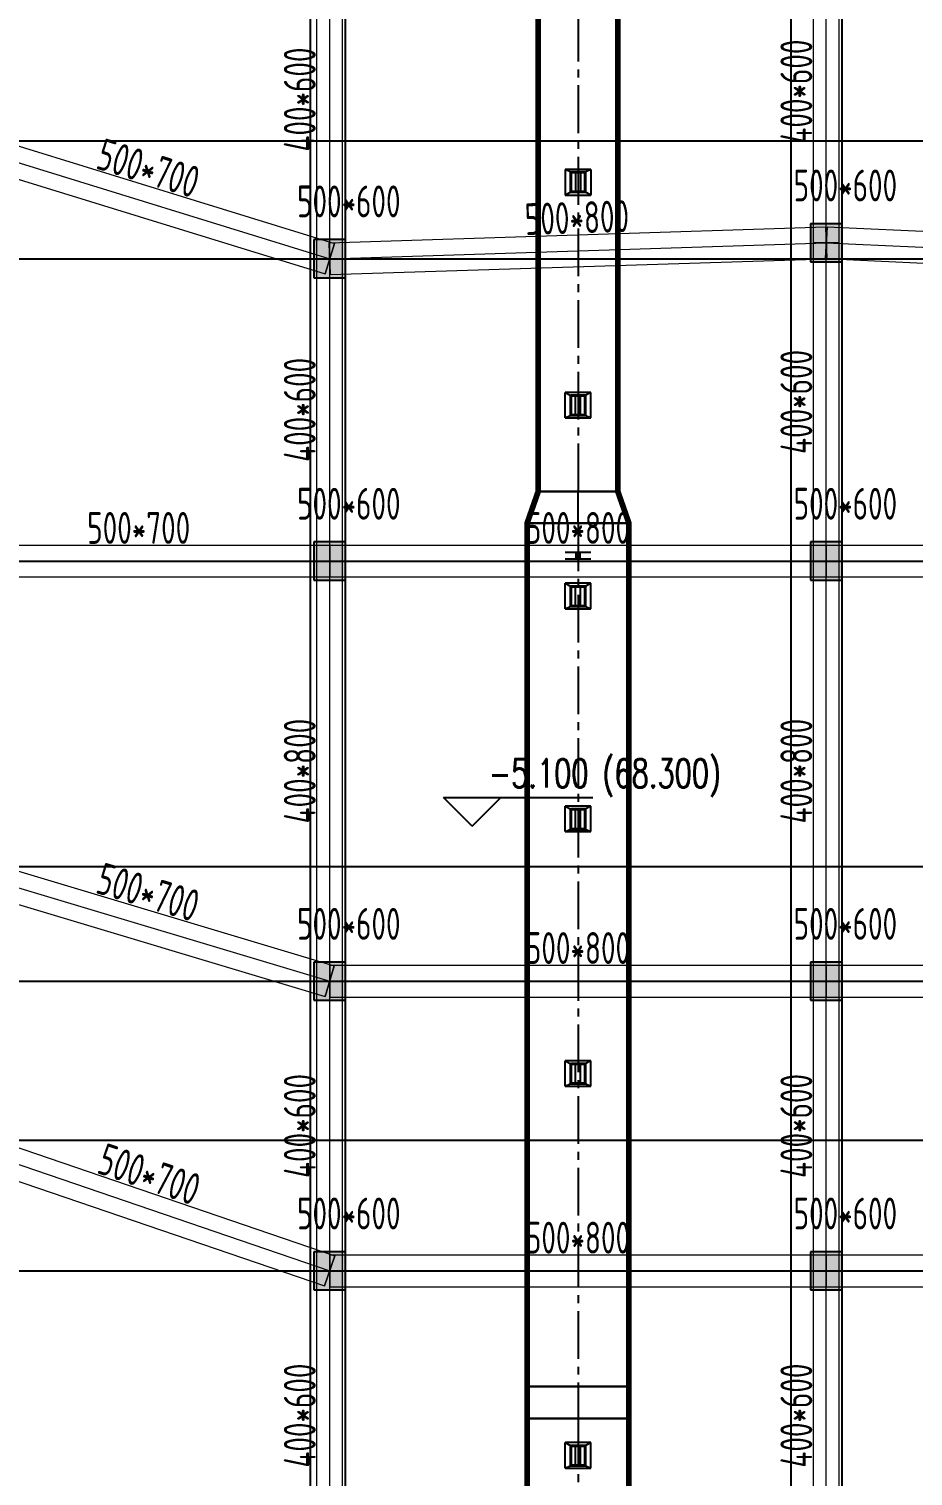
# Model space of a CAD drawing. Extents: x 369444 to 684549, y -549309 to 575337.
# Drawn here: x 446900 to 460787, y 371032 to 393766 of the extents above; entities that cross this region are included whole.
import ezdxf

# ---------------------------------------------------------------- set-up
doc = ezdxf.new("R2010")
doc.units = 0
doc.header["$LTSCALE"] = 1000
doc.header["$MEASUREMENT"] = 0
doc.linetypes.add('CENTER2', pattern=[1.125, 0.75, -0.125, 0.125, -0.125])
for name, color, linetype, lineweight, true_color in [('-1-0-1', 7, 'Continuous', 0, 0xc0c0c0), ('-1-1-2', 7, 'Continuous', 0, 0xc0c0c0), ('-2-0-1', 1, 'Continuous', 0, 0xff0000), ('-2-1-2', 9, 'Continuous', 0, 0x808080), ('11-6-1', 2, 'Continuous', 0, 0xffff00), ('11-6-2', 2, 'Continuous', 0, 0xffff00), ('11-6-5', 2, 'Continuous', 0, 0xffff00), ('12-6-1', 4, 'Continuous', 0, 0x00ffff), ('12-6-2', 4, 'Continuous', 0, 0x00ffff), ('12-6-5', 4, 'Continuous', 0, 0x00ffff)]:
    doc.layers.add(name, color=color, linetype=linetype, lineweight=lineweight, true_color=true_color)
for name, color, linetype in [('A-WALL-HATCH', 8, 'Continuous'), ('COLUMN', 9, 'Continuous'), ('DOTE', 1, 'Continuous'), ('DUCT-排烟中心线', 5, 'CENTER2'), ('DUCT-排烟法兰', 4, 'Continuous'), ('DUCT-排烟管', 2, 'Continuous'), ('DUCT-排烟管端线', 4, 'Continuous'), ('景观场地标高', 4, 'Continuous'), ('风管标注', 3, 'Continuous')]:
    doc.layers.add(name, color=color, linetype=linetype)
doc.styles.add('_TCH_DIM', font='SIMPLEX', dxfattribs={"bigfont": 'GBCBIG'})
doc.styles.add('yjkcad', font='yjkeng.shx', dxfattribs={"width": 0.7, "height": 250, "bigfont": 'yjkchn.shx'})

# ---------------------------------------------------------------- blocks, each defined once
blk = doc.blocks.new('N-风管')
at = {"color": 0}
for p, q in [((38489291369.960587, 3905485990.368485, 2600), (38489291281.071709, 3905486030.368485, 2600)), ((38489291281.071709, 3905486030.368485, 2600), (38489291281.071709, 3905485630.368485, 2600)), ((38489291681.071709, 3905486030.368485, 2600), (38489291281.071709, 3905486030.368485, 2600)), ((38489291444.034668, 3905485990.368485, 2600), (38489291444.034668, 3905485678.368485, 2600)), ((38489291518.108749, 3905485990.368485, 2600), (38489291518.108749, 3905485678.368485, 2600)), ((38489291681.071709, 3905486030.368485, 2600), (38489291592.182823, 3905485990.368485, 2600)), ((38489291281.071709, 3905485630.368485, 2600), (38489291369.960587, 3905485678.368485, 2600)), ((38489291681.071709, 3905485630.368485, 2600), (38489291592.182823, 3905485678.368485, 2600)), ((38489291281.071709, 3905485630.368485, 2600), (38489291681.071709, 3905485630.368485, 2600)), ((38489291681.071709, 3905482530.487504, 2600), (38489291281.071709, 3905482530.487504, 2600)), ((38489291281.071709, 3905482530.487504, 2600), (38489291369.960587, 3905482482.487504, 2600)), ((38489291681.071709, 3905482530.487504, 2600), (38489291592.182823, 3905482482.487504, 2600)), ((38489291681.071709, 3905482130.487504, 2600), (38489291681.071709, 3905482530.487504, 2600)), ((38489291444.034668, 3905482170.487504, 2600), (38489291444.034668, 3905482482.487504, 2600)), ((38489291518.108749, 3905482170.487504, 2600), (38489291518.108749, 3905482482.487504, 2600)), ((38489291281.071709, 3905482130.487504, 2600), (38489291369.960587, 3905482170.487504, 2600)), ((38489291281.071709, 3905482130.487504, 2600), (38489291681.071709, 3905482130.487504, 2600)), ((38489291592.182823, 3905482170.487504, 2600), (38489291681.071709, 3905482130.487504, 2600)), ((38489291681.071709, 3905479530.487504, 2600), (38489291281.071709, 3905479530.487504, 2600)), ((38489291281.071709, 3905479530.487504, 2600), (38489291369.960587, 3905479482.487504, 2600)), ((38489291444.034668, 3905479170.487504, 2600), (38489291444.034668, 3905479482.487504, 2600)), ((38489291518.108749, 3905479170.487504, 2600), (38489291518.108749, 3905479482.487504, 2600)), ((38489291681.071709, 3905479530.487504, 2600), (38489291592.182823, 3905479482.487504, 2600)), ((38489291681.071709, 3905479130.487504, 2600), (38489291681.071709, 3905479530.487504, 2600)), ((38489291281.071709, 3905479130.487504, 2600), (38489291369.960587, 3905479170.487504, 2600)), ((38489291281.071709, 3905479130.487504, 2600), (38489291681.071709, 3905479130.487504, 2600)), ((38489291592.182823, 3905479170.487504, 2600), (38489291681.071709, 3905479130.487504, 2600)), ((38489291681.071709, 3905476030.487504, 2600), (38489291281.071709, 3905476030.487504, 2600)), ((38489291281.071709, 3905476030.487504, 2600), (38489291369.960587, 3905475982.487504, 2600)), ((38489291444.034668, 3905475670.487504, 2600), (38489291444.034668, 3905475982.487504, 2600)), ((38489291518.108749, 3905475670.487504, 2600), (38489291518.108749, 3905475982.487504, 2600)), ((38489291681.071709, 3905476030.487504, 2600), (38489291592.182823, 3905475982.487504, 2600)), ((38489291681.071709, 3905475630.487504, 2600), (38489291681.071709, 3905476030.487504, 2600)), ((38489291281.071709, 3905475630.487504, 2600), (38489291369.960587, 3905475670.487504, 2600)), ((38489291592.182823, 3905475670.487504, 2600), (38489291681.071709, 3905475630.487504, 2600)), ((38489291281.071709, 3905475630.487504, 2600), (38489291681.071709, 3905475630.487504, 2600)), ((38489291681.071709, 3905472030.487504, 2600), (38489291281.071709, 3905472030.487504, 2600)), ((38489291281.071709, 3905472030.487504, 2600), (38489291369.960587, 3905471982.487504, 2600)), ((38489291444.034668, 3905471670.487504, 2600), (38489291444.034668, 3905471982.487504, 2600)), ((38489291518.108749, 3905471670.487504, 2600), (38489291518.108749, 3905471982.487504, 2600)), ((38489291681.071709, 3905472030.487504, 2600), (38489291592.182823, 3905471982.487504, 2600)), ((38489291681.071709, 3905471630.487504, 2600), (38489291681.071709, 3905472030.487504, 2600)), ((38489291281.071709, 3905471630.487504, 2600), (38489291369.960587, 3905471670.487504, 2600)), ((38489291281.071709, 3905471630.487504, 2600), (38489291681.071709, 3905471630.487504, 2600)), ((38489291592.182823, 3905471670.487504, 2600), (38489291681.071709, 3905471630.487504, 2600)), ((38489291681.071709, 3905466030.618937, 2600), (38489291281.071709, 3905466030.618937, 2600)), ((38489291281.071709, 3905466030.618937, 2600), (38489291369.960587, 3905465982.618937, 2600)), ((38489291444.034668, 3905465670.618937, 2600), (38489291444.034668, 3905465982.618937, 2600)), ((38489291518.108749, 3905465670.618937, 2600), (38489291518.108749, 3905465982.618937, 2600)), ((38489291681.071709, 3905466030.618937, 2600), (38489291592.182823, 3905465982.618937, 2600)), ((38489291681.071709, 3905465630.618937, 2600), (38489291681.071709, 3905466030.618937, 2600)), ((38489291281.071709, 3905465630.618937, 2600), (38489291369.960587, 3905465670.618937, 2600)), ((38489291592.182823, 3905465670.618937, 2600), (38489291681.071709, 3905465630.618937, 2600)), ((38489291281.071709, 3905465630.618937, 2600), (38489291681.071709, 3905465630.618937, 2600))]:
    blk.add_line(p, q, dxfattribs=at)
at = {"color": 0, "lineweight": 40}
for p, q in [((38489291592.182823, 3905485990.368485, 2600), (38489291369.960587, 3905485990.368485, 2600)), ((38489291369.960587, 3905485678.368485, 2600), (38489291369.960587, 3905485990.368485, 2600)), ((38489291592.182823, 3905485678.368485, 2600), (38489291592.182823, 3905485990.368485, 2600)), ((38489291369.960587, 3905485678.368485, 2600), (38489291592.182823, 3905485678.368485, 2600)), ((38489291592.182823, 3905482482.487504, 2600), (38489291369.960587, 3905482482.487504, 2600)), ((38489291369.960587, 3905482482.487504, 2600), (38489291369.960587, 3905482170.487504, 2600)), ((38489291592.182823, 3905482482.487504, 2600), (38489291592.182823, 3905482170.487504, 2600)), ((38489291369.960587, 3905482170.487504, 2600), (38489291592.182823, 3905482170.487504, 2600)), ((38489291592.182823, 3905479482.487504, 2600), (38489291369.960587, 3905479482.487504, 2600)), ((38489291369.960587, 3905479482.487504, 2600), (38489291369.960587, 3905479170.487504, 2600)), ((38489291592.182823, 3905479482.487504, 2600), (38489291592.182823, 3905479170.487504, 2600)), ((38489291369.960587, 3905479170.487504, 2600), (38489291592.182823, 3905479170.487504, 2600)), ((38489291592.182823, 3905475982.487504, 2600), (38489291369.960587, 3905475982.487504, 2600)), ((38489291369.960587, 3905475982.487504, 2600), (38489291369.960587, 3905475670.487504, 2600)), ((38489291592.182823, 3905475982.487504, 2600), (38489291592.182823, 3905475670.487504, 2600)), ((38489291369.960587, 3905475670.487504, 2600), (38489291592.182823, 3905475670.487504, 2600)), ((38489291592.182823, 3905471982.487504, 2600), (38489291369.960587, 3905471982.487504, 2600)), ((38489291369.960587, 3905471982.487504, 2600), (38489291369.960587, 3905471670.487504, 2600)), ((38489291592.182823, 3905471982.487504, 2600), (38489291592.182823, 3905471670.487504, 2600)), ((38489291369.960587, 3905471670.487504, 2600), (38489291592.182823, 3905471670.487504, 2600)), ((38489291592.182823, 3905465982.618937, 2600), (38489291369.960587, 3905465982.618937, 2600)), ((38489291369.960587, 3905465982.618937, 2600), (38489291369.960587, 3905465670.618937, 2600)), ((38489291592.182823, 3905465982.618937, 2600), (38489291592.182823, 3905465670.618937, 2600)), ((38489291369.960587, 3905465670.618937, 2600), (38489291592.182823, 3905465670.618937, 2600))]:
    blk.add_line(p, q, dxfattribs=at)
at = {"color": 0, "linetype": 'Continuous'}
for p, q in [((38489291681.071709, 3905486030.368485, 2600), (38489291681.071709, 3905485630.368485, 2600)), ((38489291281.071709, 3905482130.487504, 2600), (38489291281.071709, 3905482530.487504, 2600)), ((38489291281.071709, 3905479130.487504, 2600), (38489291281.071709, 3905479530.487504, 2600)), ((38489291281.071709, 3905475630.487504, 2600), (38489291281.071709, 3905476030.487504, 2600)), ((38489291281.071709, 3905471630.487504, 2600), (38489291281.071709, 3905472030.487504, 2600)), ((38489291281.071709, 3905465630.618937, 2600), (38489291281.071709, 3905466030.618937, 2600))]:
    blk.add_line(p, q, dxfattribs=at)
at = {"layer": 'DUCT-排烟中心线', "color": 0}
for p, q in [((38489291481.071709, 3905489603.795439), (38489291481.071693, 3905480973.665909)), ((38489291481.071709, 3905480473.465912), (38489291481.071693, 3905480973.465912)), ((38489291481.072006, 3905480473.365906), (38489291481.072006, 3905466912.5)), ((38489291481.072006, 3905480014.700023), (38489291481.072006, 3905479914.7)), ((38489291481.072006, 3905466912.3), (38489291481.072006, 3905466412.3)), ((38489291481.072006, 3905466412.1), (38489291481.072006, 3905452445.2))]:
    blk.add_line(p, q, dxfattribs=at)
at = {"layer": 'DUCT-排烟法兰', "color": 0}
for p, q in [((38489290826.071693, 3905480973.565911), (38489292136.071693, 3905480973.565911)), ((38489292321.071709, 3905480473.365906), (38489290641.071709, 3905480473.365906)), ((38489291681.072006, 3905480014.800023), (38489291281.072006, 3905480014.800023)), ((38489291281.072006, 3905479914.6), (38489291681.072006, 3905479914.6)), ((38489292321.072006, 3905466912.4), (38489290641.072006, 3905466912.4)), ((38489290641.072006, 3905466412.2), (38489292321.072006, 3905466412.2))]:
    blk.add_line(p, q, dxfattribs=at)
at = {"layer": 'DUCT-排烟管', "color": 0, "const_width": 90}
for points in [[(38489290856.071709, 3905489603.79544), (38489290856.071693, 3905480973.66591)], [(38489292106.071693, 3905480973.665908), (38489292106.071709, 3905489603.795438)], [(38489290681.071709, 3905480473.465891), (38489290856.071693, 3905480973.465896)], [(38489292281.071709, 3905480473.465933), (38489292106.071693, 3905480973.465929)], [(38489290681.072006, 3905480473.365906), (38489290681.072006, 3905466912.5)], [(38489292281.072006, 3905466912.5), (38489292281.072006, 3905480473.365906)], [(38489291481.072006, 3905480014.700023), (38489291481.072006, 3905479914.7)], [(38489291481.072006, 3905480014.700023), (38489291481.072006, 3905479914.7)], [(38489290681.072006, 3905466912.3), (38489290681.072006, 3905466412.3)], [(38489292281.072006, 3905466912.3), (38489292281.072006, 3905466412.3)], [(38489290681.072006, 3905466412.1), (38489290681.072006, 3905452445.2)], [(38489292281.072006, 3905452445.2), (38489292281.072006, 3905466412.1)]]:
    blk.add_lwpolyline(points, dxfattribs=at)
at = {"layer": 'DUCT-排烟管端线', "color": 0}
for p, q in [((38489290856.071693, 3905480973.66591), (38489292106.071693, 3905480973.665908)), ((38489292106.071693, 3905480973.465929), (38489290856.071693, 3905480973.465896)), ((38489290681.071709, 3905480473.465891), (38489292281.071709, 3905480473.465933)), ((38489292281.072006, 3905480473.365906), (38489290681.072006, 3905480473.365906)), ((38489290681.072006, 3905466912.5), (38489292281.072006, 3905466912.5)), ((38489292281.072006, 3905466912.3), (38489290681.072006, 3905466912.3)), ((38489290681.072006, 3905466412.3), (38489292281.072006, 3905466412.3)), ((38489292281.072006, 3905466412.1), (38489290681.072006, 3905466412.1))]:
    blk.add_line(p, q, dxfattribs=at)

msp = doc.modelspace()

# ---------------------------------------------------------------- hatches: boundary and pattern name
at = {"layer": 'A-WALL-HATCH'}
for points in [[(459674.7, 390106.6), (459674.7, 390706.6), (459174.7, 390706.6), (459174.7, 390106.6)], [(451874.7, 389856.6), (451874.7, 390456.6), (451374.7, 390456.6), (451374.7, 389856.6)], [(451874.7, 385106.6), (451874.7, 385706.6), (451374.7, 385706.6), (451374.7, 385106.6)], [(459674.7, 385106.6), (459674.7, 385706.6), (459174.7, 385706.6), (459174.7, 385106.6)], [(451874.7, 378506.6), (451874.7, 379106.6), (451374.7, 379106.6), (451374.7, 378506.6)], [(459674.7, 378506.6), (459674.7, 379106.6), (459174.7, 379106.6), (459174.7, 378506.6)], [(451874.7, 373956.6), (451874.7, 374556.6), (451374.7, 374556.6), (451374.7, 373956.6)], [(459674.7, 373956.6), (459674.7, 374556.6), (459174.7, 374556.6), (459174.7, 373956.6)]]:
    msp.add_hatch(color=256, dxfattribs=at).paths.add_polyline_path(points)

# ---------------------------------------------------------------- linework, layer by layer
at = {"layer": '-1-0-1', "color": 0}
for p in [(459424.3, 390407.1, -3600), (451624.3, 390157.1, -3600), (451624.3, 385407.1, -3600), (459424.3, 385407.1, -3600), (451624.3, 378807.1, -3600), (459424.3, 378807.1, -3600), (451624.3, 374257.1, -3600), (459424.3, 374257.1, -3600)]:
    msp.add_point(p, dxfattribs=at)
at = {"layer": '-1-1-2', "color": 0}
for p, q in [((459424.3, 390407.1, -3600), (459424.3, 390407.1)), ((451624.3, 390157.1, -3600), (451624.3, 390157.1)), ((451624.3, 385407.1, -3600), (451624.3, 385407.1)), ((459424.3, 385407.1, -3600), (459424.3, 385407.1)), ((451624.3, 378807.1, -3600), (451624.3, 378807.1)), ((459424.3, 378807.1, -3600), (459424.3, 378807.1)), ((451624.3, 374257.1, -3600), (451624.3, 374257.1)), ((459424.3, 374257.1, -3600), (459424.3, 374257.1))]:
    msp.add_line(p, q, dxfattribs=at)
at = {"layer": '-2-0-1', "color": 0}
for p, q in [((451624.3, 390157.1, -3600), (451624.3, 395157.1, -3600)), ((459424.3, 390407.1, -3600), (459424.3, 395157.1, -3600)), ((445624.3, 392007.1, -3600), (451624.3, 390157.1, -3600)), ((451624.3, 390157.1, -3600), (459424.3, 390407.1, -3600)), ((459424.3, 385407.1, -3600), (459424.3, 390407.1, -3600)), ((459424.3, 390407.1, -3600), (464824.3, 390157.1, -3600)), ((451624.3, 385407.1, -3600), (451624.3, 390157.1, -3600)), ((445624.3, 385407.1, -3600), (451624.3, 385407.1, -3600)), ((451624.3, 385407.1, -3600), (459424.3, 385407.1, -3600)), ((451624.3, 378807.1, -3600), (451624.3, 385407.1, -3600)), ((459424.3, 378807.1, -3600), (459424.3, 385407.1, -3600)), ((459424.3, 385407.1, -3600), (464824.3, 385407.1, -3600)), ((445624.3, 380607.1, -3600), (451624.3, 378807.1, -3600)), ((451624.3, 378807.1, -3600), (459424.3, 378807.1, -3600)), ((451624.3, 374257.1, -3600), (451624.3, 378807.1, -3600)), ((459424.3, 374257.1, -3600), (459424.3, 378807.1, -3600)), ((459424.3, 378807.1, -3600), (464824.3, 378807.1, -3600)), ((445624.3, 376307.1, -3600), (451624.3, 374257.1, -3600)), ((451624.3, 374257.1, -3600), (459424.3, 374257.1, -3600)), ((451624.3, 369707.1, -3600), (451624.3, 374257.1, -3600)), ((459424.3, 369707.1, -3600), (459424.3, 374257.1, -3600)), ((459424.3, 374257.1, -3600), (464824.3, 374257.1, -3600))]:
    msp.add_line(p, q, dxfattribs=at)
at = {"layer": '-2-1-2', "color": 0}
for p, q in [((451624.3, 390157.1), (451624.3, 395157.1)), ((459424.3, 390407.1), (459424.3, 395157.1)), ((445624.3, 392007.1), (451624.3, 390157.1)), ((451624.3, 390157.1), (459424.3, 390407.1)), ((459424.3, 385407.1), (459424.3, 390407.1)), ((459424.3, 390407.1), (464824.3, 390157.1)), ((451624.3, 385407.1), (451624.3, 390157.1)), ((445624.3, 385407.1), (451624.3, 385407.1)), ((451624.3, 385407.1), (459424.3, 385407.1)), ((451624.3, 378807.1), (451624.3, 385407.1)), ((459424.3, 378807.1), (459424.3, 385407.1)), ((459424.3, 385407.1), (464824.3, 385407.1)), ((445624.3, 380607.1), (451624.3, 378807.1)), ((451624.3, 378807.1), (459424.3, 378807.1)), ((451624.3, 374257.1), (451624.3, 378807.1)), ((459424.3, 374257.1), (459424.3, 378807.1)), ((459424.3, 378807.1), (464824.3, 378807.1)), ((445624.3, 376307.1), (451624.3, 374257.1)), ((451624.3, 374257.1), (459424.3, 374257.1)), ((451624.3, 369707.1), (451624.3, 374257.1)), ((459424.3, 369707.1), (459424.3, 374257.1)), ((459424.3, 374257.1), (464824.3, 374257.1))]:
    msp.add_line(p, q, dxfattribs=at)
at = {"layer": '11-6-1', "color": 0}
for p, q in [((459174.3, 390707.1), (459174.3, 390107.1)), ((459674.3, 390707.1), (459174.3, 390707.1)), ((459174.3, 390707.1, -3600), (459174.3, 390107.1, -3600)), ((459674.3, 390707.1, -3600), (459174.3, 390707.1, -3600)), ((459174.3, 390707.1, -3600), (459174.3, 390707.1)), ((459674.3, 390107.1), (459674.3, 390707.1)), ((459674.3, 390107.1, -3600), (459674.3, 390707.1, -3600)), ((459674.3, 390707.1, -3600), (459674.3, 390707.1)), ((451374.3, 390457.1), (451374.3, 389857.1)), ((451874.3, 390457.1), (451374.3, 390457.1)), ((451374.3, 390457.1, -3600), (451374.3, 389857.1, -3600)), ((451874.3, 390457.1, -3600), (451374.3, 390457.1, -3600)), ((451374.3, 390457.1, -3600), (451374.3, 390457.1)), ((451874.3, 389857.1), (451874.3, 390457.1)), ((451874.3, 389857.1, -3600), (451874.3, 390457.1, -3600)), ((451874.3, 390457.1, -3600), (451874.3, 390457.1)), ((459174.3, 390107.1), (459674.3, 390107.1)), ((459174.3, 390107.1, -3600), (459674.3, 390107.1, -3600)), ((459174.3, 390107.1, -3600), (459174.3, 390107.1)), ((459674.3, 390107.1, -3600), (459674.3, 390107.1)), ((451374.3, 389857.1), (451874.3, 389857.1)), ((451374.3, 389857.1, -3600), (451874.3, 389857.1, -3600)), ((451374.3, 389857.1, -3600), (451374.3, 389857.1)), ((451874.3, 389857.1, -3600), (451874.3, 389857.1)), ((451374.3, 385707.1), (451374.3, 385107.1)), ((451874.3, 385707.1), (451374.3, 385707.1)), ((451374.3, 385707.1, -3600), (451374.3, 385107.1, -3600)), ((451874.3, 385707.1, -3600), (451374.3, 385707.1, -3600)), ((451374.3, 385707.1, -3600), (451374.3, 385707.1)), ((451874.3, 385107.1), (451874.3, 385707.1)), ((451874.3, 385107.1, -3600), (451874.3, 385707.1, -3600)), ((451874.3, 385707.1, -3600), (451874.3, 385707.1)), ((459174.3, 385707.1), (459174.3, 385107.1)), ((459674.3, 385707.1), (459174.3, 385707.1)), ((459174.3, 385707.1, -3600), (459174.3, 385107.1, -3600)), ((459674.3, 385707.1, -3600), (459174.3, 385707.1, -3600)), ((459174.3, 385707.1, -3600), (459174.3, 385707.1)), ((459674.3, 385107.1), (459674.3, 385707.1)), ((459674.3, 385107.1, -3600), (459674.3, 385707.1, -3600)), ((459674.3, 385707.1, -3600), (459674.3, 385707.1)), ((451374.3, 385107.1), (451874.3, 385107.1)), ((451374.3, 385107.1, -3600), (451874.3, 385107.1, -3600)), ((451374.3, 385107.1, -3600), (451374.3, 385107.1)), ((451874.3, 385107.1, -3600), (451874.3, 385107.1)), ((459174.3, 385107.1), (459674.3, 385107.1)), ((459174.3, 385107.1, -3600), (459674.3, 385107.1, -3600)), ((459174.3, 385107.1, -3600), (459174.3, 385107.1)), ((459674.3, 385107.1, -3600), (459674.3, 385107.1)), ((451374.3, 379107.1), (451374.3, 378507.1)), ((451874.3, 379107.1), (451374.3, 379107.1)), ((451374.3, 379107.1, -3600), (451374.3, 378507.1, -3600)), ((451874.3, 379107.1, -3600), (451374.3, 379107.1, -3600)), ((451374.3, 379107.1, -3600), (451374.3, 379107.1)), ((451874.3, 378507.1), (451874.3, 379107.1)), ((451874.3, 378507.1, -3600), (451874.3, 379107.1, -3600)), ((451874.3, 379107.1, -3600), (451874.3, 379107.1)), ((459174.3, 379107.1), (459174.3, 378507.1)), ((459674.3, 379107.1), (459174.3, 379107.1)), ((459174.3, 379107.1, -3600), (459174.3, 378507.1, -3600)), ((459674.3, 379107.1, -3600), (459174.3, 379107.1, -3600)), ((459174.3, 379107.1, -3600), (459174.3, 379107.1)), ((459674.3, 378507.1), (459674.3, 379107.1)), ((459674.3, 378507.1, -3600), (459674.3, 379107.1, -3600)), ((459674.3, 379107.1, -3600), (459674.3, 379107.1)), ((451374.3, 378507.1), (451874.3, 378507.1)), ((451374.3, 378507.1, -3600), (451874.3, 378507.1, -3600)), ((451374.3, 378507.1, -3600), (451374.3, 378507.1)), ((451874.3, 378507.1, -3600), (451874.3, 378507.1)), ((459174.3, 378507.1), (459674.3, 378507.1)), ((459174.3, 378507.1, -3600), (459674.3, 378507.1, -3600)), ((459174.3, 378507.1, -3600), (459174.3, 378507.1)), ((459674.3, 378507.1, -3600), (459674.3, 378507.1)), ((451374.3, 374557.1), (451374.3, 373957.1)), ((451874.3, 374557.1), (451374.3, 374557.1)), ((451374.3, 374557.1, -3600), (451374.3, 373957.1, -3600)), ((451874.3, 374557.1, -3600), (451374.3, 374557.1, -3600)), ((451374.3, 374557.1, -3600), (451374.3, 374557.1)), ((451874.3, 373957.1), (451874.3, 374557.1)), ((451874.3, 373957.1, -3600), (451874.3, 374557.1, -3600)), ((451874.3, 374557.1, -3600), (451874.3, 374557.1)), ((459174.3, 374557.1), (459174.3, 373957.1)), ((459674.3, 374557.1), (459174.3, 374557.1)), ((459174.3, 374557.1, -3600), (459174.3, 373957.1, -3600)), ((459674.3, 374557.1, -3600), (459174.3, 374557.1, -3600)), ((459174.3, 374557.1, -3600), (459174.3, 374557.1)), ((459674.3, 373957.1), (459674.3, 374557.1)), ((459674.3, 373957.1, -3600), (459674.3, 374557.1, -3600)), ((459674.3, 374557.1, -3600), (459674.3, 374557.1)), ((451374.3, 373957.1), (451874.3, 373957.1)), ((451374.3, 373957.1, -3600), (451874.3, 373957.1, -3600)), ((451374.3, 373957.1, -3600), (451374.3, 373957.1)), ((451874.3, 373957.1, -3600), (451874.3, 373957.1)), ((459174.3, 373957.1), (459674.3, 373957.1)), ((459174.3, 373957.1, -3600), (459674.3, 373957.1, -3600)), ((459174.3, 373957.1, -3600), (459174.3, 373957.1)), ((459674.3, 373957.1, -3600), (459674.3, 373957.1))]:
    msp.add_line(p, q, dxfattribs=at)
at = {"layer": '11-6-2', "color": 0}
for p, q in [((459424.3, 390407.1, -3600), (459424.3, 390407.1)), ((451624.3, 390157.1, -3600), (451624.3, 390157.1)), ((451624.3, 385407.1, -3600), (451624.3, 385407.1)), ((459424.3, 385407.1, -3600), (459424.3, 385407.1)), ((451624.3, 378807.1, -3600), (451624.3, 378807.1)), ((459424.3, 378807.1, -3600), (459424.3, 378807.1)), ((451624.3, 374257.1, -3600), (451624.3, 374257.1)), ((459424.3, 374257.1, -3600), (459424.3, 374257.1))]:
    msp.add_line(p, q, dxfattribs=at)
at = {"layer": '12-6-1', "color": 0}
for p, q in [((451424.3, 390157.1, -5100), (451424.3, 395157.1, -5100)), ((451424.3, 390157.1, -5700), (451424.3, 395157.1, -5700)), ((451824.3, 390157.1, -5100), (451824.3, 395157.1, -5100)), ((451824.3, 390157.1, -5700), (451824.3, 395157.1, -5700)), ((459224.3, 390407.1, -5100), (459224.3, 395157.1, -5100)), ((459224.3, 390407.1, -5700), (459224.3, 395157.1, -5700)), ((459624.3, 390407.1, -5100), (459624.3, 395157.1, -5100)), ((459624.3, 390407.1, -5700), (459624.3, 395157.1, -5700)), ((445698, 392246), (451698, 390396)), ((445698, 392246, -700), (451698, 390396, -700)), ((445550.7, 391768.2), (451550.7, 389918.2)), ((445550.7, 391768.2, -700), (451550.7, 389918.2, -700)), ((451616.3, 390406.9), (459416.3, 390656.9)), ((451616.3, 390406.9, -800), (459416.3, 390656.9, -800)), ((459435.9, 390656.8), (459412.8, 390157.3)), ((459412.8, 390157.3, -700), (459435.9, 390656.8, -700)), ((459416.3, 390656.9), (459432.3, 390157.2)), ((459416.3, 390656.9, -800), (459416.3, 390656.9)), ((459432.3, 390157.2, -800), (459416.3, 390656.9, -800)), ((459435.9, 390656.8, -700), (459435.9, 390656.8)), ((459435.9, 390656.8), (464835.9, 390406.8)), ((459435.9, 390656.8, -700), (464835.9, 390406.8, -700)), ((451698, 390396), (451550.7, 389918.2)), ((451550.7, 389918.2, -700), (451698, 390396, -700)), ((451616.3, 390406.9), (451632.3, 389907.2)), ((451616.3, 390406.9, -800), (451616.3, 390406.9)), ((451632.3, 389907.2, -800), (451616.3, 390406.9, -800)), ((451698, 390396, -700), (451698, 390396)), ((459224.3, 390407.1, -5100), (459624.3, 390407.1, -5100)), ((459224.3, 390407.1, -5700), (459224.3, 390407.1, -5100)), ((459624.3, 390407.1, -5700), (459224.3, 390407.1, -5700)), ((459224.3, 385407.1, -5100), (459224.3, 390407.1, -5100)), ((459224.3, 385407.1, -5700), (459224.3, 390407.1, -5700)), ((459224.3, 390407.1, -5100), (459624.3, 390407.1, -5100)), ((459224.3, 390407.1, -5700), (459224.3, 390407.1, -5100)), ((459624.3, 390407.1, -5700), (459224.3, 390407.1, -5700)), ((459624.3, 390407.1, -5100), (459624.3, 390407.1, -5700)), ((459624.3, 385407.1, -5100), (459624.3, 390407.1, -5100)), ((459624.3, 385407.1, -5700), (459624.3, 390407.1, -5700)), ((459624.3, 390407.1, -5100), (459624.3, 390407.1, -5700)), ((451424.3, 390157.1, -5100), (451824.3, 390157.1, -5100)), ((451424.3, 390157.1, -5700), (451424.3, 390157.1, -5100)), ((451824.3, 390157.1, -5700), (451424.3, 390157.1, -5700)), ((451424.3, 385407.1, -5100), (451424.3, 390157.1, -5100)), ((451424.3, 385407.1, -5700), (451424.3, 390157.1, -5700)), ((451424.3, 390157.1, -5100), (451824.3, 390157.1, -5100)), ((451424.3, 390157.1, -5700), (451424.3, 390157.1, -5100)), ((451824.3, 390157.1, -5700), (451424.3, 390157.1, -5700)), ((451632.3, 389907.2), (459432.3, 390157.2)), ((451632.3, 389907.2, -800), (459432.3, 390157.2, -800)), ((451824.3, 390157.1, -5100), (451824.3, 390157.1, -5700)), ((451824.3, 385407.1, -5100), (451824.3, 390157.1, -5100)), ((451824.3, 385407.1, -5700), (451824.3, 390157.1, -5700)), ((451824.3, 390157.1, -5100), (451824.3, 390157.1, -5700)), ((459412.8, 390157.3), (459412.8, 390157.3, -700)), ((459412.8, 390157.3), (464812.8, 389907.3)), ((459412.8, 390157.3, -700), (464812.8, 389907.3, -700)), ((459432.3, 390157.2), (459432.3, 390157.2, -800)), ((451550.7, 389918.2), (451550.7, 389918.2, -700)), ((451632.3, 389907.2), (451632.3, 389907.2, -800)), ((445624.3, 385657.1), (451624.3, 385657.1)), ((445624.3, 385657.1, -700), (451624.3, 385657.1, -700)), ((451624.3, 385657.1), (451624.3, 385157.1)), ((451624.3, 385657.1, -800), (451624.3, 385657.1)), ((451624.3, 385157.1, -800), (451624.3, 385657.1, -800)), ((451624.3, 385657.1), (459424.3, 385657.1)), ((451624.3, 385657.1, -800), (459424.3, 385657.1, -800)), ((451624.3, 385657.1), (451624.3, 385157.1)), ((451624.3, 385657.1, -700), (451624.3, 385657.1)), ((451624.3, 385157.1, -700), (451624.3, 385657.1, -700)), ((459424.3, 385657.1), (459424.3, 385157.1)), ((459424.3, 385657.1, -800), (459424.3, 385657.1)), ((459424.3, 385157.1, -800), (459424.3, 385657.1, -800)), ((459424.3, 385657.1), (459424.3, 385157.1)), ((459424.3, 385657.1, -700), (459424.3, 385657.1)), ((459424.3, 385157.1, -700), (459424.3, 385657.1, -700)), ((459424.3, 385657.1), (464824.3, 385657.1)), ((459424.3, 385657.1, -700), (464824.3, 385657.1, -700)), ((451424.3, 385407.1, -5100), (451824.3, 385407.1, -5100)), ((451424.3, 385407.1, -5700), (451424.3, 385407.1, -5100)), ((451824.3, 385407.1, -5700), (451424.3, 385407.1, -5700)), ((451424.3, 385407.1, -5100), (451824.3, 385407.1, -5100)), ((451424.3, 385407.1, -5900), (451424.3, 385407.1, -5100)), ((451824.3, 385407.1, -5900), (451424.3, 385407.1, -5900)), ((451424.3, 378807.1, -5100), (451424.3, 385407.1, -5100)), ((451424.3, 378807.1, -5900), (451424.3, 385407.1, -5900)), ((451824.3, 385407.1, -5100), (451824.3, 385407.1, -5700)), ((451824.3, 385407.1, -5100), (451824.3, 385407.1, -5900)), ((451824.3, 378807.1, -5100), (451824.3, 385407.1, -5100)), ((451824.3, 378807.1, -5900), (451824.3, 385407.1, -5900)), ((459224.3, 385407.1, -5100), (459624.3, 385407.1, -5100)), ((459224.3, 385407.1, -5700), (459224.3, 385407.1, -5100)), ((459624.3, 385407.1, -5700), (459224.3, 385407.1, -5700)), ((459224.3, 385407.1, -5100), (459624.3, 385407.1, -5100)), ((459224.3, 385407.1, -5900), (459224.3, 385407.1, -5100)), ((459624.3, 385407.1, -5900), (459224.3, 385407.1, -5900)), ((459224.3, 378807.1, -5100), (459224.3, 385407.1, -5100)), ((459224.3, 378807.1, -5900), (459224.3, 385407.1, -5900)), ((459624.3, 385407.1, -5100), (459624.3, 385407.1, -5700)), ((459624.3, 385407.1, -5100), (459624.3, 385407.1, -5900)), ((459624.3, 378807.1, -5100), (459624.3, 385407.1, -5100)), ((459624.3, 378807.1, -5900), (459624.3, 385407.1, -5900)), ((445624.3, 385157.1), (451624.3, 385157.1)), ((445624.3, 385157.1, -700), (451624.3, 385157.1, -700)), ((451624.3, 385157.1), (451624.3, 385157.1, -800)), ((451624.3, 385157.1), (459424.3, 385157.1)), ((451624.3, 385157.1, -800), (459424.3, 385157.1, -800)), ((451624.3, 385157.1), (451624.3, 385157.1, -700)), ((459424.3, 385157.1), (459424.3, 385157.1, -800)), ((459424.3, 385157.1), (459424.3, 385157.1, -700)), ((459424.3, 385157.1), (464824.3, 385157.1)), ((459424.3, 385157.1, -700), (464824.3, 385157.1, -700)), ((445696.2, 380846.5), (451696.2, 379046.5)), ((445696.2, 380846.5, -700), (451696.2, 379046.5, -700)), ((445552.5, 380367.6), (451552.5, 378567.6)), ((445552.5, 380367.6, -700), (451552.5, 378567.6, -700)), ((451696.2, 379046.5), (451552.5, 378567.6)), ((451552.5, 378567.6, -700), (451696.2, 379046.5, -700)), ((451624.3, 379057.1), (451624.3, 378557.1)), ((451624.3, 379057.1, -800), (451624.3, 379057.1)), ((451624.3, 378557.1, -800), (451624.3, 379057.1, -800)), ((451624.3, 379057.1), (459424.3, 379057.1)), ((451624.3, 379057.1, -800), (459424.3, 379057.1, -800)), ((451696.2, 379046.5, -700), (451696.2, 379046.5)), ((459424.3, 379057.1), (459424.3, 378557.1)), ((459424.3, 379057.1, -800), (459424.3, 379057.1)), ((459424.3, 378557.1, -800), (459424.3, 379057.1, -800)), ((459424.3, 379057.1), (459424.3, 378557.1)), ((459424.3, 379057.1, -700), (459424.3, 379057.1)), ((459424.3, 378557.1, -700), (459424.3, 379057.1, -700)), ((459424.3, 379057.1), (464824.3, 379057.1)), ((459424.3, 379057.1, -700), (464824.3, 379057.1, -700)), ((451424.3, 378807.1, -5100), (451824.3, 378807.1, -5100)), ((451424.3, 378807.1, -5900), (451424.3, 378807.1, -5100)), ((451824.3, 378807.1, -5900), (451424.3, 378807.1, -5900)), ((451424.3, 378807.1, -5100), (451824.3, 378807.1, -5100)), ((451424.3, 378807.1, -5700), (451424.3, 378807.1, -5100)), ((451824.3, 378807.1, -5700), (451424.3, 378807.1, -5700)), ((451424.3, 374257.1, -5100), (451424.3, 378807.1, -5100)), ((451424.3, 374257.1, -5700), (451424.3, 378807.1, -5700)), ((451824.3, 378807.1, -5100), (451824.3, 378807.1, -5900)), ((451824.3, 378807.1, -5100), (451824.3, 378807.1, -5700)), ((451824.3, 374257.1, -5100), (451824.3, 378807.1, -5100)), ((451824.3, 374257.1, -5700), (451824.3, 378807.1, -5700)), ((459224.3, 378807.1, -5100), (459624.3, 378807.1, -5100)), ((459224.3, 378807.1, -5900), (459224.3, 378807.1, -5100)), ((459624.3, 378807.1, -5900), (459224.3, 378807.1, -5900)), ((459224.3, 378807.1, -5100), (459624.3, 378807.1, -5100)), ((459224.3, 378807.1, -5700), (459224.3, 378807.1, -5100)), ((459624.3, 378807.1, -5700), (459224.3, 378807.1, -5700)), ((459224.3, 374257.1, -5100), (459224.3, 378807.1, -5100)), ((459224.3, 374257.1, -5700), (459224.3, 378807.1, -5700)), ((459624.3, 378807.1, -5100), (459624.3, 378807.1, -5900)), ((459624.3, 378807.1, -5100), (459624.3, 378807.1, -5700)), ((459624.3, 374257.1, -5100), (459624.3, 378807.1, -5100)), ((459624.3, 374257.1, -5700), (459624.3, 378807.1, -5700)), ((451552.5, 378567.6), (451552.5, 378567.6, -700)), ((451624.3, 378557.1), (451624.3, 378557.1, -800)), ((451624.3, 378557.1), (459424.3, 378557.1)), ((451624.3, 378557.1, -800), (459424.3, 378557.1, -800)), ((459424.3, 378557.1), (459424.3, 378557.1, -800)), ((459424.3, 378557.1), (459424.3, 378557.1, -700)), ((459424.3, 378557.1), (464824.3, 378557.1)), ((459424.3, 378557.1, -700), (464824.3, 378557.1, -700)), ((445705.1, 376543.6), (451705.1, 374493.6)), ((445705.1, 376543.6, -700), (451705.1, 374493.6, -700)), ((445543.5, 376070.5), (451543.5, 374020.5)), ((445543.5, 376070.5, -700), (451543.5, 374020.5, -700)), ((451705.1, 374493.6), (451543.5, 374020.5)), ((451543.5, 374020.5, -700), (451705.1, 374493.6, -700)), ((451624.3, 374507.1), (451624.3, 374007.1)), ((451624.3, 374507.1, -800), (451624.3, 374507.1)), ((451624.3, 374007.1, -800), (451624.3, 374507.1, -800)), ((451624.3, 374507.1), (459424.3, 374507.1)), ((451624.3, 374507.1, -800), (459424.3, 374507.1, -800)), ((451705.1, 374493.6, -700), (451705.1, 374493.6)), ((459424.3, 374507.1), (459424.3, 374007.1)), ((459424.3, 374507.1, -800), (459424.3, 374507.1)), ((459424.3, 374007.1, -800), (459424.3, 374507.1, -800)), ((459424.3, 374507.1), (459424.3, 374007.1)), ((459424.3, 374507.1, -700), (459424.3, 374507.1)), ((459424.3, 374007.1, -700), (459424.3, 374507.1, -700)), ((459424.3, 374507.1), (464824.3, 374507.1)), ((459424.3, 374507.1, -700), (464824.3, 374507.1, -700)), ((451424.3, 374257.1, -5100), (451824.3, 374257.1, -5100)), ((451424.3, 374257.1, -5700), (451424.3, 374257.1, -5100)), ((451824.3, 374257.1, -5700), (451424.3, 374257.1, -5700)), ((451424.3, 369707.1, -5100), (451424.3, 374257.1, -5100)), ((451424.3, 369707.1, -5700), (451424.3, 374257.1, -5700)), ((451424.3, 374257.1, -5100), (451824.3, 374257.1, -5100)), ((451424.3, 374257.1, -5700), (451424.3, 374257.1, -5100)), ((451824.3, 374257.1, -5700), (451424.3, 374257.1, -5700)), ((451824.3, 374257.1, -5100), (451824.3, 374257.1, -5700)), ((451824.3, 369707.1, -5100), (451824.3, 374257.1, -5100)), ((451824.3, 369707.1, -5700), (451824.3, 374257.1, -5700)), ((451824.3, 374257.1, -5100), (451824.3, 374257.1, -5700)), ((459224.3, 374257.1, -5100), (459624.3, 374257.1, -5100)), ((459224.3, 374257.1, -5700), (459224.3, 374257.1, -5100)), ((459624.3, 374257.1, -5700), (459224.3, 374257.1, -5700)), ((459224.3, 369707.1, -5100), (459224.3, 374257.1, -5100)), ((459224.3, 369707.1, -5700), (459224.3, 374257.1, -5700)), ((459224.3, 374257.1, -5100), (459624.3, 374257.1, -5100)), ((459224.3, 374257.1, -5700), (459224.3, 374257.1, -5100)), ((459624.3, 374257.1, -5700), (459224.3, 374257.1, -5700)), ((459624.3, 374257.1, -5100), (459624.3, 374257.1, -5700)), ((459624.3, 369707.1, -5100), (459624.3, 374257.1, -5100)), ((459624.3, 369707.1, -5700), (459624.3, 374257.1, -5700)), ((459624.3, 374257.1, -5100), (459624.3, 374257.1, -5700)), ((451543.5, 374020.5), (451543.5, 374020.5, -700)), ((451624.3, 374007.1), (451624.3, 374007.1, -800)), ((451624.3, 374007.1), (459424.3, 374007.1)), ((451624.3, 374007.1, -800), (459424.3, 374007.1, -800)), ((459424.3, 374007.1), (459424.3, 374007.1, -800)), ((459424.3, 374007.1), (459424.3, 374007.1, -700)), ((459424.3, 374007.1), (464824.3, 374007.1)), ((459424.3, 374007.1, -700), (464824.3, 374007.1, -700))]:
    msp.add_line(p, q, dxfattribs=at)
at = {"layer": '12-6-2', "color": 0}
for p, q in [((451624.3, 390157.1, -5100), (451624.3, 395157.1, -5100)), ((459424.3, 390407.1, -5100), (459424.3, 395157.1, -5100)), ((445624.3, 392007.1), (451624.3, 390157.1)), ((451624.3, 390157.1), (459424.3, 390407.1)), ((459424.3, 390407.1), (464824.3, 390157.1)), ((459424.3, 385407.1, -5100), (459424.3, 390407.1, -5100)), ((451624.3, 385407.1, -5100), (451624.3, 390157.1, -5100)), ((445624.3, 385407.1), (451624.3, 385407.1)), ((451624.3, 385407.1), (459424.3, 385407.1)), ((451624.3, 378807.1, -5100), (451624.3, 385407.1, -5100)), ((459424.3, 385407.1), (464824.3, 385407.1)), ((459424.3, 378807.1, -5100), (459424.3, 385407.1, -5100)), ((445624.3, 380607.1), (451624.3, 378807.1)), ((451624.3, 378807.1), (459424.3, 378807.1)), ((451624.3, 374257.1, -5100), (451624.3, 378807.1, -5100)), ((459424.3, 378807.1), (464824.3, 378807.1)), ((459424.3, 374257.1, -5100), (459424.3, 378807.1, -5100)), ((445624.3, 376307.1), (451624.3, 374257.1)), ((451624.3, 374257.1), (459424.3, 374257.1)), ((451624.3, 369707.1, -5100), (451624.3, 374257.1, -5100)), ((459424.3, 374257.1), (464824.3, 374257.1)), ((459424.3, 369707.1, -5100), (459424.3, 374257.1, -5100))]:
    msp.add_line(p, q, dxfattribs=at)
at = {"layer": 'COLUMN', "color": 8}
for p, q in [((459674.7, 390706.6), (459174.7, 390706.6)), ((459174.7, 390706.6), (459174.7, 390106.6)), ((459674.7, 390106.6), (459674.7, 390706.6)), ((451874.7, 390456.6), (451374.7, 390456.6)), ((451374.7, 390456.6), (451374.7, 389856.6)), ((451874.7, 389856.6), (451874.7, 390456.6)), ((459174.7, 390106.6), (459674.7, 390106.6)), ((451374.7, 389856.6), (451874.7, 389856.6)), ((451874.7, 385706.6), (451374.7, 385706.6)), ((451374.7, 385706.6), (451374.7, 385106.6)), ((451874.7, 385106.6), (451874.7, 385706.6)), ((459674.7, 385706.6), (459174.7, 385706.6)), ((459174.7, 385706.6), (459174.7, 385106.6)), ((459674.7, 385106.6), (459674.7, 385706.6)), ((451374.7, 385106.6), (451874.7, 385106.6)), ((459174.7, 385106.6), (459674.7, 385106.6)), ((451874.7, 379106.6), (451374.7, 379106.6)), ((451374.7, 379106.6), (451374.7, 378506.6)), ((451874.7, 378506.6), (451874.7, 379106.6)), ((459674.7, 379106.6), (459174.7, 379106.6)), ((459174.7, 379106.6), (459174.7, 378506.6)), ((459674.7, 378506.6), (459674.7, 379106.6)), ((451374.7, 378506.6), (451874.7, 378506.6)), ((459174.7, 378506.6), (459674.7, 378506.6)), ((451874.7, 374556.6), (451374.7, 374556.6)), ((451374.7, 374556.6), (451374.7, 373956.6)), ((451874.7, 373956.6), (451874.7, 374556.6)), ((459674.7, 374556.6), (459174.7, 374556.6)), ((459174.7, 374556.6), (459174.7, 373956.6)), ((459674.7, 373956.6), (459674.7, 374556.6)), ((451374.7, 373956.6), (451874.7, 373956.6)), ((459174.7, 373956.6), (459674.7, 373956.6))]:
    msp.add_line(p, q, dxfattribs=at)
at = {"layer": 'DOTE', "color": 8}
for p, q in [((451324.5, 59364.2), (451324.5, 476704.8)), ((451874.5, 261807), (451874.5, 476704.8)), ((458874.5, 59364.2), (458874.5, 476704.8)), ((459674.5, 261807), (459674.5, 476704.8))]:
    msp.add_line(p, q, dxfattribs=at)
at = {"layer": 'DOTE', "color": 8, "lineweight": -2}
for p, q in [((377844.4, 392007), (624570.9, 392007)), ((377844.4, 390157), (624570.9, 390157)), ((377844.4, 385407), (624570.9, 385407)), ((377844.4, 380607), (624570.9, 380607)), ((377844.4, 378807), (624570.9, 378807)), ((377844.4, 376307), (624570.9, 376307)), ((377844.4, 374257), (624570.9, 374257))]:
    msp.add_line(p, q, dxfattribs=at)
at = {"layer": '景观场地标高'}
for p, q in [((453861.2, 381241.5), (453411.2, 381691.5)), ((453411.2, 381691.5), (455758.7, 381691.5)), ((453861.2, 381241.5), (454311.2, 381691.5))]:
    msp.add_line(p, q, dxfattribs=at)

# ---------------------------------------------------------------- block references
at = {"layer": '风管标注', "color": 8}
msp.add_blockref('N-风管', (-38488835956.2, -3905094473.4), dxfattribs=at)

# ---------------------------------------------------------------- texts
at = {"layer": '11-6-5', "color": 0, "char_height": 500, "attachment_point": 8, "style": 'yjkcad'}
for insert in [(459724.3, 391057.1, -3600), (451924.3, 390807.1, -3600), (451924.3, 386057.1, -3600), (459724.3, 386057.1, -3600), (451924.3, 379457.1, -3600), (459724.3, 379457.1, -3600), (451924.3, 374907.1, -3600), (459724.3, 374907.1, -3600)]:
    msp.add_mtext('500*600', dxfattribs=dict(at, insert=insert))
at = {"layer": '12-6-5', "color": 0, "char_height": 500, "attachment_point": 8, "style": 'yjkcad'}
for s, insert, rotation in [('400*600', (459204.3, 392782.1), 90), ('400*600', (451404.3, 392657.1), 90), ('500*700', (448703.9, 391340.1), 342.86373), ('500*800', (455515.7, 390551.9), 1.83577), ('400*600', (451404.3, 387782.1), 90), ('400*600', (459204.3, 387907.1), 90), ('500*700', (448624.3, 385677.1), 0), ('400*800', (451404.3, 382107.1), 90), ('400*800', (459204.3, 382107.1), 90), ('500*700', (448701.9, 379965.7), 343.30076), ('400*600', (451404.3, 376532.1), 90), ('400*600', (459204.3, 376532.1), 90), ('500*700', (448711.6, 375537.6), 341.13641), ('400*600', (451404.3, 371982.1), 90), ('400*600', (459204.3, 371982.1), 90)]:
    msp.add_mtext(s, dxfattribs=dict(at, insert=insert, rotation=rotation))
for insert in [(455524.3, 385677.1), (455524.3, 379077.1), (455524.3, 374527.1)]:
    msp.add_mtext('500*800', dxfattribs=dict(at, insert=insert))
at = {"layer": '景观场地标高', "color": 7, "style": '_TCH_DIM', "width": 0.705882}
for s, p in [('-5.100', (454123.7, 381849)), ('(68.300)', (455908.7, 381849))]:
    msp.add_text(s, height=446.25, dxfattribs=at).set_placement(p)

doc.saveas('drawing.dxf')
